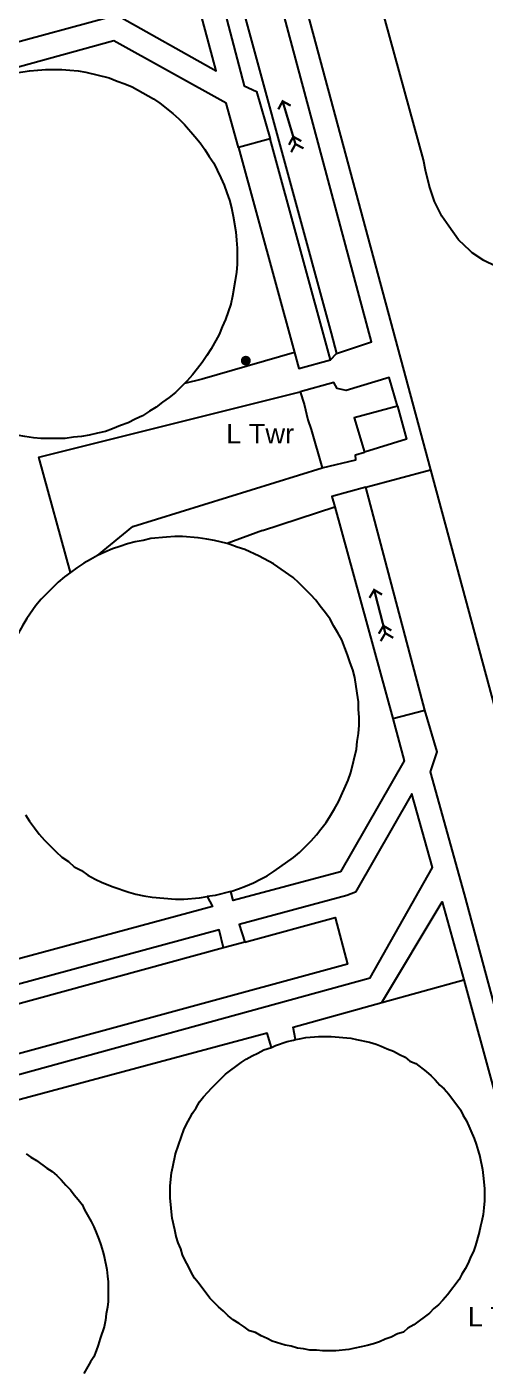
# Model space of a CAD drawing. Header units: millimetres. Extents: x 111502 to 977541, y 8702 to 1044108.
# Drawn here: x 488690.5 to 488725.8, y 240758.6 to 240861.9 of the extents above; entities that cross this region are included whole.
import ezdxf

# ---------------------------------------------------------------- set-up
doc = ezdxf.new("R2010")
doc.units = ezdxf.units.MM
doc.header["$LTSCALE"] = 0.25
doc.linetypes.add('DASHED2', pattern=[9.525, 6.35, -3.175])
doc.layers.add('E HVSS As Laid HV', color=10, linetype='Continuous')
doc.layers.add('X HVSS Site Background', color=8, linetype='Continuous')
doc.styles.add('OS Master Map$1$Standard', font='txt')

# ---------------------------------------------------------------- blocks, each defined once
blk = doc.blocks.new('OS Master Map$1$OSS9')
at = {"color": 8, "true_color": 0x707070, "const_width": 0.375, "flags": 128}
blk.add_lwpolyline([(0.188, 0), (0.181, 0.049), (0.162, 0.094), (0.133, 0.133), (0.094, 0.162), (0.049, 0.181), (0, 0.188), (-0.049, 0.181), (-0.094, 0.162), (-0.133, 0.133), (-0.162, 0.094), (-0.181, 0.049), (-0.188, 0), (-0.181, -0.049), (-0.162, -0.094), (-0.133, -0.133), (-0.094, -0.162), (-0.049, -0.181), (0, -0.188), (0.049, -0.181), (0.094, -0.162), (0.133, -0.133), (0.162, -0.094), (0.181, -0.049), (0.188, 0), (0.181, 0.049)], dxfattribs=at)
blk = doc.blocks.new('OS Master Map$1$OSS6')
at = {"color": 8, "true_color": 0x707070, "const_width": 0.174, "flags": 128}
for points in [[(0.5, 0.5), (0, 0), (0.5, -0.5)], [(0, 0), (3.438, 0)], [(3.35, 0.5), (2.85, 0), (3.35, -0.5)], [(3.938, 0.5), (3.438, 0), (3.938, -0.5)]]:
    blk.add_lwpolyline(points, dxfattribs=at)
blk = doc.blocks.new('OS MAP 060722')
at = {"layer": 'X HVSS Site Background', "flags": 128}
for points in [[(-96.18, 1710.49), (-93.48, 1711.39), (-93.48, 1711.39), (-104.38, 1751.99), (-104.38, 1751.99), (-104.53, 1752.19), (-104.53, 1752.19), (-104.68, 1752.49), (-104.68, 1752.49), (-104.73, 1752.79), (-104.73, 1752.79), (-104.73, 1753.34), (-104.73, 1753.34), (-104.68, 1753.54), (-104.68, 1753.54), (-103.83, 1753.89), (-103.83, 1753.89), (-104.58, 1756.34)], [(-103.78, 1756.56), (-88.93, 1701.54)], [(-109.33, 1753.74), (-106.28, 1742.44), (-106.28, 1742.44), (-103.28, 1731.09), (-103.28, 1731.09), (-102.33, 1730.64), (-102.33, 1730.64), (-101.28, 1726.99)], [(-107.58, 1753.39), (-107.53, 1752.74), (-107.53, 1752.74), (-107.43, 1751.99), (-107.43, 1751.99), (-107.28, 1751.24), (-107.28, 1751.24), (-105.68, 1745.39), (-105.68, 1745.39), (-96.58, 1712.04), (-96.58, 1712.04), (-96.18, 1710.49)], [(-83.93, 1717.19), (-84.83, 1717.64), (-84.83, 1717.64), (-85.73, 1718.24), (-85.73, 1718.24), (-85.88, 1718.39), (-85.88, 1718.39), (-86.78, 1719.24), (-86.78, 1719.24), (-87.53, 1720.29), (-87.53, 1720.29), (-88.08, 1721.04), (-88.08, 1721.04), (-88.63, 1722.19), (-88.63, 1722.19), (-89.03, 1723.34), (-89.03, 1723.34), (-89.33, 1724.59), (-89.33, 1724.59), (-89.48, 1725.39), (-89.48, 1725.39), (-96.1, 1749.51)], [(-122.18, 1735.84), (-121.78, 1734.19), (-121.78, 1734.19), (-113.63, 1736.39), (-113.63, 1736.39), (-113.13, 1736.54), (-113.13, 1736.54), (-105.45, 1732.23), (-105.45, 1732.23), (-107.03, 1738.19), (-107.03, 1738.19), (-107.38, 1739.49), (-107.38, 1739.49), (-116.83, 1744.84), (-116.83, 1744.84), (-123.88, 1742.99), (-123.88, 1742.99), (-123.08, 1739.54)], [(-103.73, 1726.34), (-104.68, 1729.74), (-104.68, 1729.74), (-113.33, 1734.54), (-113.33, 1734.54), (-121.33, 1732.34)], [(-121.03, 1732.04), (-119.83, 1732.24), (-119.83, 1732.24), (-119.18, 1732.29), (-119.18, 1732.29), (-118.58, 1732.34), (-118.58, 1732.34), (-117.33, 1732.34), (-117.33, 1732.34), (-116.73, 1732.29), (-116.73, 1732.29), (-116.08, 1732.24), (-116.08, 1732.24), (-115.48, 1732.14), (-115.48, 1732.14), (-113.68, 1731.69), (-113.68, 1731.69), (-113.08, 1731.44), (-113.08, 1731.44), (-112.48, 1731.24), (-112.48, 1731.24), (-111.93, 1730.99), (-111.93, 1730.99), (-110.28, 1730.09), (-110.28, 1730.09), (-109.78, 1729.74), (-109.78, 1729.74), (-108.78, 1728.94), (-108.78, 1728.94), (-108.33, 1728.54), (-108.33, 1728.54), (-107.88, 1728.09), (-107.88, 1728.09), (-107.08, 1727.19), (-107.08, 1727.19), (-106.68, 1726.69), (-106.68, 1726.69), (-106.33, 1726.19), (-106.33, 1726.19), (-105.98, 1725.64), (-105.98, 1725.64), (-105.63, 1725.14), (-105.63, 1725.14), (-105.38, 1724.59), (-105.38, 1724.59), (-105.08, 1723.99), (-105.08, 1723.99), (-104.83, 1723.44), (-104.83, 1723.44), (-104.63, 1722.84), (-104.63, 1722.84), (-104.43, 1722.29), (-104.43, 1722.29), (-104.28, 1721.69), (-104.28, 1721.69), (-104.13, 1721.04), (-104.13, 1721.04), (-103.93, 1719.84), (-103.93, 1719.84), (-103.88, 1719.19), (-103.88, 1719.19), (-103.83, 1718.59), (-103.83, 1718.59), (-103.83, 1717.34), (-103.83, 1717.34), (-103.88, 1716.74), (-103.88, 1716.74), (-103.98, 1716.09), (-103.98, 1716.09), (-104.18, 1714.89), (-104.18, 1714.89), (-104.33, 1714.29), (-104.33, 1714.29), (-104.73, 1713.09), (-104.73, 1713.09), (-104.98, 1712.54), (-104.98, 1712.54), (-105.23, 1711.94), (-105.23, 1711.94), (-105.83, 1710.84), (-105.83, 1710.84), (-106.18, 1710.34), (-106.18, 1710.34), (-106.53, 1709.79), (-106.53, 1709.79), (-106.88, 1709.34), (-106.88, 1709.34), (-107.28, 1708.84), (-107.28, 1708.84), (-107.68, 1708.39), (-107.68, 1708.39), (-107.9, 1708.17)], [(-101.28, 1726.99), (-103.73, 1726.34)], [(-103.73, 1726.34), (-99.41, 1710.57)], [(-96.63, 1709.99), (-101.28, 1726.99)], [(-99.41, 1710.57), (-106.52, 1708.51)], [(-99.41, 1710.57), (-99.08, 1709.34), (-99.08, 1709.34), (-96.63, 1709.99)], [(-96.63, 1709.99), (-96.18, 1710.49)], [(-106.52, 1708.51), (-107.9, 1708.17)], [(-91.48, 1706.44), (-92.13, 1708.64), (-92.13, 1708.64), (-95.43, 1707.64), (-95.43, 1707.64), (-96.13, 1707.79), (-96.13, 1707.79), (-96.38, 1708.24), (-96.38, 1708.24), (-98.98, 1707.54)], [(-107.9, 1708.17), (-108.58, 1707.49), (-108.58, 1707.49), (-109.08, 1707.09), (-109.08, 1707.09), (-109.58, 1706.74), (-109.58, 1706.74), (-110.08, 1706.34), (-110.08, 1706.34), (-110.58, 1706.04), (-110.58, 1706.04), (-111.13, 1705.69), (-111.13, 1705.69), (-111.68, 1705.44), (-111.68, 1705.44), (-112.23, 1705.14), (-112.23, 1705.14), (-112.83, 1704.94), (-112.83, 1704.94), (-113.43, 1704.69), (-113.43, 1704.69), (-113.98, 1704.49), (-113.98, 1704.49), (-114.58, 1704.34), (-114.58, 1704.34), (-115.23, 1704.19), (-115.23, 1704.19), (-115.83, 1704.09), (-115.83, 1704.09), (-116.43, 1704.04), (-116.43, 1704.04), (-117.08, 1703.94), (-117.08, 1703.94), (-118.93, 1703.94), (-118.93, 1703.94), (-119.53, 1703.99)], [(-116.68, 1693.64), (-119.12, 1702.51), (-119.12, 1702.51), (-118.79, 1702.59), (-118.79, 1702.59), (-117.98, 1702.79), (-117.98, 1702.79), (-98.98, 1707.54)], [(-98.98, 1707.54), (-98.68, 1706.59), (-98.68, 1706.59), (-98.38, 1705.39), (-98.38, 1705.39), (-98.13, 1704.64), (-98.13, 1704.64), (-97.28, 1701.69)], [(-91.48, 1706.44), (-94.83, 1705.54), (-94.83, 1705.54), (-94.03, 1702.89)], [(-91.48, 1706.44), (-90.78, 1703.89), (-90.78, 1703.89), (-94.03, 1702.89)], [(-119.53, 1703.99), (-120.18, 1704.09), (-120.18, 1704.09), (-120.78, 1704.19), (-120.78, 1704.19), (-121.98, 1704.49), (-121.98, 1704.49), (-123.18, 1704.89), (-123.18, 1704.89), (-123.73, 1705.14), (-123.73, 1705.14), (-124.33, 1705.39), (-124.33, 1705.39), (-124.88, 1705.69), (-124.88, 1705.69), (-125.37, 1705.99), (-125.37, 1705.99), (-125.38, 1705.99), (-125.38, 1705.99), (-125.38, 1706)], [(-97.28, 1701.69), (-94.68, 1702.29), (-94.68, 1702.29), (-94.73, 1702.69), (-94.73, 1702.69), (-94.03, 1702.89)], [(-114.58, 1694.94), (-111.86, 1697.17), (-111.86, 1697.17), (-97.28, 1701.69)], [(-93.93, 1700.19), (-88.93, 1701.54)], [(-88.93, 1701.54), (-80.68, 1670.94), (-80.68, 1670.94), (-70.73, 1634.64), (-70.73, 1634.64), (-64.78, 1612.44), (-64.78, 1612.44), (-64.28, 1610.64), (-64.28, 1610.64), (-63.03, 1606.04), (-63.03, 1606.04), (-61.98, 1602.39), (-61.98, 1602.39), (-61.78, 1601.74), (-61.78, 1601.74), (-61.68, 1600.34), (-61.68, 1600.34), (-61.58, 1598.79), (-61.58, 1598.79), (-61.58, 1597.69), (-61.58, 1597.69), (-61.68, 1597.09), (-61.68, 1597.09), (-61.93, 1596.44)], [(-93.93, 1700.19), (-96.53, 1699.49), (-96.53, 1699.49), (-96.3, 1698.68)], [(-89.38, 1683.04), (-93.93, 1700.19)], [(-101.88, 1696.87), (-96.3, 1698.68)], [(-96.3, 1698.68), (-91.83, 1682.39)], [(-104.59, 1695.85), (-105.58, 1696.09), (-105.58, 1696.09), (-106.18, 1696.19), (-106.18, 1696.19), (-106.83, 1696.29), (-106.83, 1696.29), (-108.03, 1696.39), (-108.03, 1696.39), (-108.63, 1696.39), (-108.63, 1696.39), (-109.28, 1696.34), (-109.28, 1696.34), (-110.48, 1696.24), (-110.48, 1696.24), (-111.08, 1696.09), (-111.08, 1696.09), (-111.68, 1695.99), (-111.68, 1695.99), (-112.28, 1695.84), (-112.28, 1695.84), (-112.88, 1695.64), (-112.88, 1695.64), (-113.43, 1695.44), (-113.43, 1695.44), (-114.03, 1695.19), (-114.03, 1695.19), (-114.58, 1694.94)], [(-101.88, 1696.87), (-104.59, 1695.85)], [(-104.33, 1669.09), (-103.73, 1669.29), (-103.73, 1669.29), (-103.18, 1669.49), (-103.18, 1669.49), (-102.58, 1669.74), (-102.58, 1669.74), (-102.03, 1670.04), (-102.03, 1670.04), (-101.53, 1670.29), (-101.53, 1670.29), (-100.98, 1670.64), (-100.98, 1670.64), (-99.48, 1671.69), (-99.48, 1671.69), (-99.03, 1672.09), (-99.03, 1672.09), (-98.13, 1672.99), (-98.13, 1672.99), (-97.73, 1673.44), (-97.73, 1673.44), (-97.38, 1673.89), (-97.38, 1673.89), (-96.98, 1674.39), (-96.98, 1674.39), (-96.63, 1674.94), (-96.63, 1674.94), (-96.33, 1675.44), (-96.33, 1675.44), (-96.03, 1675.99), (-96.03, 1675.99), (-95.28, 1677.64), (-95.28, 1677.64), (-95.08, 1678.24), (-95.08, 1678.24), (-94.63, 1680.04), (-94.63, 1680.04), (-94.58, 1680.64), (-94.58, 1680.64), (-94.48, 1681.24), (-94.48, 1681.24), (-94.43, 1681.89), (-94.43, 1681.89), (-94.43, 1682.49), (-94.43, 1682.49), (-94.48, 1683.09), (-94.48, 1683.09), (-94.48, 1683.69), (-94.48, 1683.69), (-94.58, 1684.34), (-94.58, 1684.34), (-94.78, 1685.54), (-94.78, 1685.54), (-94.93, 1686.14), (-94.93, 1686.14), (-95.13, 1686.69), (-95.13, 1686.69), (-95.33, 1687.29), (-95.33, 1687.29), (-95.53, 1687.84), (-95.53, 1687.84), (-95.78, 1688.44), (-95.78, 1688.44), (-96.08, 1688.99), (-96.08, 1688.99), (-96.38, 1689.49), (-96.38, 1689.49), (-96.68, 1690.04), (-96.68, 1690.04), (-97.03, 1690.54), (-97.03, 1690.54), (-97.43, 1691.04), (-97.43, 1691.04), (-97.78, 1691.49), (-97.78, 1691.49), (-98.18, 1691.94), (-98.18, 1691.94), (-99.08, 1692.84), (-99.08, 1692.84), (-99.53, 1693.24), (-99.53, 1693.24), (-101.03, 1694.29), (-101.03, 1694.29), (-102.13, 1694.89), (-102.13, 1694.89), (-103.23, 1695.39), (-103.23, 1695.39), (-103.83, 1695.59), (-103.83, 1695.59), (-104.38, 1695.79), (-104.38, 1695.79), (-104.59, 1695.85)], [(-114.58, 1694.94), (-115.13, 1694.64), (-115.13, 1694.64), (-115.63, 1694.34), (-115.63, 1694.34), (-116.18, 1693.99), (-116.18, 1693.99), (-116.68, 1693.64)], [(-116.68, 1693.64), (-117.13, 1693.29), (-117.13, 1693.29), (-117.63, 1692.89), (-117.63, 1692.89), (-118.93, 1691.59), (-118.93, 1691.59), (-119.33, 1691.09), (-119.33, 1691.09), (-120.03, 1690.09), (-120.03, 1690.09), (-120.33, 1689.59), (-120.33, 1689.59), (-120.69, 1688.93)], [(-120.13, 1674.99), (-119.83, 1674.49), (-119.83, 1674.49), (-119.43, 1673.99), (-119.43, 1673.99), (-119.08, 1673.49), (-119.08, 1673.49), (-118.68, 1673.04), (-118.68, 1673.04), (-117.78, 1672.14), (-117.78, 1672.14), (-117.33, 1671.74), (-117.33, 1671.74), (-116.83, 1671.39), (-116.83, 1671.39), (-116.38, 1670.99), (-116.38, 1670.99), (-115.83, 1670.69), (-115.83, 1670.69), (-115.33, 1670.34), (-115.33, 1670.34), (-114.78, 1670.04), (-114.78, 1670.04), (-114.23, 1669.79), (-114.23, 1669.79), (-113.38, 1669.44), (-113.38, 1669.44), (-112.18, 1669.04), (-112.18, 1669.04), (-111.63, 1668.89), (-111.63, 1668.89), (-111.03, 1668.74), (-111.03, 1668.74), (-110.38, 1668.64), (-110.38, 1668.64), (-108.58, 1668.49), (-108.58, 1668.49), (-107.93, 1668.49), (-107.93, 1668.49), (-106.73, 1668.59), (-106.73, 1668.59), (-106.13, 1668.69)], [(-91.83, 1682.39), (-89.38, 1683.04)], [(-81.63, 1593.24), (-74.73, 1595.19), (-74.73, 1595.19), (-69.03, 1604.94), (-69.03, 1604.94), (-81.58, 1651.29), (-81.58, 1651.29), (-86.33, 1668.89), (-86.33, 1668.89), (-88.93, 1678.29), (-88.93, 1678.29), (-88.43, 1679.84), (-88.43, 1679.84), (-89.38, 1683.04)], [(-91.83, 1682.39), (-90.98, 1679.14), (-90.98, 1679.14), (-95.88, 1670.59), (-95.88, 1670.59), (-104.13, 1668.39), (-104.13, 1668.39), (-104.33, 1669.09)], [(-187.73, 1633.84), (-188.13, 1634.69), (-188.13, 1634.69), (-188.63, 1636.59), (-188.63, 1636.59), (-188.13, 1636.74), (-188.13, 1636.74), (-155.33, 1645.64), (-155.33, 1645.64), (-123.68, 1654.19), (-123.68, 1654.19), (-93.58, 1662.44), (-93.58, 1662.44), (-88.78, 1670.94), (-88.78, 1670.94), (-90.38, 1676.59), (-90.38, 1676.59), (-94.73, 1669.04), (-94.73, 1669.04), (-95.38, 1668.79), (-95.38, 1668.79), (-103.68, 1666.54), (-103.68, 1666.54), (-103.23, 1665.19)], [(-106.13, 1668.69), (-105.73, 1667.94), (-105.73, 1667.94), (-132.73, 1660.64), (-132.73, 1660.64), (-132.98, 1661.14)], [(-104.33, 1669.09), (-105.53, 1668.79), (-105.53, 1668.79), (-106.13, 1668.69)], [(-92.68, 1660.54), (-88.03, 1668.29), (-88.03, 1668.29), (-86.38, 1662.29)], [(-103.23, 1665.19), (-96.28, 1667.09), (-96.28, 1667.09), (-95.33, 1663.49), (-95.33, 1663.49), (-198.13, 1635.51)], [(-104.88, 1664.74), (-105.23, 1666.14), (-105.23, 1666.14), (-132.33, 1658.79), (-132.33, 1658.79), (-131.83, 1657.39)], [(-103.23, 1665.19), (-104.88, 1664.74)], [(-104.88, 1664.74), (-131.83, 1657.39)], [(-92.68, 1660.54), (-86.38, 1662.29)], [(-86.38, 1662.29), (-79.13, 1635.79), (-79.13, 1635.79), (-70.88, 1605.44), (-70.88, 1605.44), (-75.93, 1596.49), (-75.93, 1596.49), (-81.63, 1595.04), (-81.63, 1595.04), (-81.98, 1596.24)], [(-99.33, 1657.69), (-99.53, 1658.64), (-99.53, 1658.64), (-92.68, 1660.54)], [(-101.18, 1657.09), (-101.53, 1658.19), (-101.53, 1658.19), (-128.23, 1651.04), (-128.23, 1651.04), (-128.08, 1650.1)], [(-99.33, 1657.69), (-99.03, 1657.74), (-99.03, 1657.74), (-98.53, 1657.84), (-98.53, 1657.84), (-97.53, 1657.94), (-97.53, 1657.94), (-96.58, 1657.94), (-96.58, 1657.94), (-95.08, 1657.79), (-95.08, 1657.79), (-94.63, 1657.69), (-94.63, 1657.69), (-93.63, 1657.49), (-93.63, 1657.49), (-93.13, 1657.34), (-93.13, 1657.34), (-92.73, 1657.19), (-92.73, 1657.19), (-92.28, 1656.99), (-92.28, 1656.99), (-91.78, 1656.79), (-91.78, 1656.79), (-91.33, 1656.54), (-91.33, 1656.54), (-90.88, 1656.34), (-90.88, 1656.34), (-90.53, 1656.04), (-90.53, 1656.04), (-90.08, 1655.84), (-90.08, 1655.84), (-89.28, 1655.24), (-89.28, 1655.24), (-88.88, 1654.89), (-88.88, 1654.89), (-88.58, 1654.59), (-88.58, 1654.59), (-88.23, 1654.19), (-88.23, 1654.19), (-87.88, 1653.89), (-87.88, 1653.89), (-87.53, 1653.49), (-87.53, 1653.49), (-86.63, 1652.29), (-86.63, 1652.29), (-86.43, 1651.84), (-86.43, 1651.84), (-86.18, 1651.44), (-86.18, 1651.44), (-85.58, 1650.09), (-85.58, 1650.09), (-85.43, 1649.64), (-85.43, 1649.64), (-85.28, 1649.14), (-85.28, 1649.14), (-85.13, 1648.69), (-85.13, 1648.69), (-84.93, 1647.69), (-84.93, 1647.69), (-84.88, 1647.24), (-84.88, 1647.24), (-84.78, 1646.24), (-84.78, 1646.24), (-84.78, 1645.29), (-84.78, 1645.29), (-84.83, 1644.74), (-84.83, 1644.74), (-84.88, 1644.24), (-84.88, 1644.24), (-84.98, 1643.74), (-84.98, 1643.74), (-85.08, 1643.34), (-85.08, 1643.34), (-85.18, 1642.84), (-85.18, 1642.84), (-85.48, 1641.84), (-85.48, 1641.84), (-85.63, 1641.39), (-85.63, 1641.39), (-85.83, 1640.99), (-85.83, 1640.99), (-86.03, 1640.49), (-86.03, 1640.49), (-86.28, 1640.04), (-86.28, 1640.04), (-86.53, 1639.64), (-86.53, 1639.64), (-86.73, 1639.24), (-86.73, 1639.24), (-87.63, 1638.04), (-87.63, 1638.04), (-87.98, 1637.64), (-87.98, 1637.64), (-88.33, 1637.29), (-88.33, 1637.29), (-88.68, 1636.99), (-88.68, 1636.99), (-89.03, 1636.64), (-89.03, 1636.64), (-90.23, 1635.74), (-90.23, 1635.74), (-90.68, 1635.49), (-90.68, 1635.49), (-91.03, 1635.19), (-91.03, 1635.19), (-91.48, 1635.04), (-91.48, 1635.04), (-91.98, 1634.79), (-91.98, 1634.79), (-92.43, 1634.64), (-92.43, 1634.64), (-92.88, 1634.44), (-92.88, 1634.44), (-93.33, 1634.29), (-93.33, 1634.29), (-93.83, 1634.14), (-93.83, 1634.14), (-94.28, 1634.04), (-94.28, 1634.04), (-94.78, 1633.94), (-94.78, 1633.94), (-95.23, 1633.84), (-95.23, 1633.84), (-96.23, 1633.74), (-96.23, 1633.74), (-97.23, 1633.74), (-97.23, 1633.74), (-97.73, 1633.79), (-97.73, 1633.79), (-98.23, 1633.79), (-98.23, 1633.79), (-98.73, 1633.89), (-98.73, 1633.89), (-99.18, 1633.94), (-99.18, 1633.94), (-99.68, 1634.09), (-99.68, 1634.09), (-100.13, 1634.19), (-100.13, 1634.19), (-101.13, 1634.49), (-101.13, 1634.49), (-101.53, 1634.69), (-101.53, 1634.69), (-101.98, 1634.89), (-101.98, 1634.89), (-102.43, 1635.14), (-102.43, 1635.14), (-102.88, 1635.29), (-102.88, 1635.29), (-103.28, 1635.59), (-103.28, 1635.59), (-103.68, 1635.84), (-103.68, 1635.84), (-104.13, 1636.14), (-104.13, 1636.14), (-104.53, 1636.44), (-104.53, 1636.44), (-104.88, 1636.79), (-104.88, 1636.79), (-105.28, 1637.14), (-105.28, 1637.14), (-105.93, 1637.79), (-105.93, 1637.79), (-106.83, 1638.99), (-106.83, 1638.99), (-107.13, 1639.34), (-107.13, 1639.34), (-107.38, 1639.79), (-107.38, 1639.79), (-107.58, 1640.24), (-107.58, 1640.24), (-107.83, 1640.69), (-107.83, 1640.69), (-108.03, 1641.14), (-108.03, 1641.14), (-108.18, 1641.59), (-108.18, 1641.59), (-108.38, 1642.04), (-108.38, 1642.04), (-108.53, 1642.54), (-108.53, 1642.54), (-108.63, 1643.04), (-108.63, 1643.04), (-108.83, 1643.94), (-108.83, 1643.94), (-108.88, 1644.44), (-108.88, 1644.44), (-108.93, 1644.99), (-108.93, 1644.99), (-108.98, 1645.49), (-108.98, 1645.49), (-108.98, 1646.44), (-108.98, 1646.44), (-108.88, 1647.44), (-108.88, 1647.44), (-108.78, 1647.89), (-108.78, 1647.89), (-108.58, 1648.89), (-108.58, 1648.89), (-108.13, 1650.24), (-108.13, 1650.24), (-107.93, 1650.74), (-107.93, 1650.74), (-107.73, 1651.19), (-107.73, 1651.19), (-107.48, 1651.64), (-107.48, 1651.64), (-107.28, 1652.04), (-107.28, 1652.04), (-106.98, 1652.44), (-106.98, 1652.44), (-106.73, 1652.89), (-106.73, 1652.89), (-106.43, 1653.29), (-106.43, 1653.29), (-106.08, 1653.64), (-106.08, 1653.64), (-105.78, 1653.99), (-105.78, 1653.99), (-104.73, 1655.04), (-104.73, 1655.04), (-103.53, 1655.94), (-103.53, 1655.94), (-103.13, 1656.19), (-103.13, 1656.19), (-102.68, 1656.44), (-102.68, 1656.44), (-102.23, 1656.64), (-102.23, 1656.64), (-101.78, 1656.89), (-101.78, 1656.89), (-101.18, 1657.09)], [(-101.18, 1657.09), (-100.88, 1657.24), (-100.88, 1657.24), (-99.98, 1657.54), (-99.98, 1657.54), (-99.48, 1657.64), (-99.48, 1657.64), (-99.33, 1657.69)], [(-120.08, 1648.89), (-119.73, 1648.64), (-119.73, 1648.64), (-119.28, 1648.39), (-119.28, 1648.39), (-118.48, 1647.79), (-118.48, 1647.79), (-118.08, 1647.54), (-118.08, 1647.54), (-117.73, 1647.24), (-117.73, 1647.24), (-117.38, 1646.89), (-117.38, 1646.89), (-117.03, 1646.49), (-117.03, 1646.49), (-116.68, 1646.14), (-116.68, 1646.14), (-116.38, 1645.74), (-116.38, 1645.74), (-116.08, 1645.39), (-116.08, 1645.39), (-115.78, 1644.99), (-115.78, 1644.99), (-115.58, 1644.59), (-115.58, 1644.59), (-115.08, 1643.69), (-115.08, 1643.69), (-114.88, 1643.29), (-114.88, 1643.29), (-114.68, 1642.84), (-114.68, 1642.84), (-114.48, 1642.34), (-114.48, 1642.34), (-114.33, 1641.89), (-114.33, 1641.89), (-114.18, 1641.39), (-114.18, 1641.39), (-114.08, 1640.99), (-114.08, 1640.99), (-113.88, 1639.99), (-113.88, 1639.99), (-113.83, 1639.49), (-113.83, 1639.49), (-113.78, 1639.04), (-113.78, 1639.04), (-113.78, 1637.54), (-113.78, 1637.54), (-113.83, 1637.09), (-113.83, 1637.09), (-113.93, 1636.59), (-113.93, 1636.59), (-113.98, 1636.09), (-113.98, 1636.09), (-114.08, 1635.59), (-114.08, 1635.59), (-114.38, 1634.69), (-114.38, 1634.69), (-114.53, 1634.19), (-114.53, 1634.19), (-114.68, 1633.74), (-114.68, 1633.74), (-114.88, 1633.29), (-114.88, 1633.29), (-115.13, 1632.89), (-115.13, 1632.89), (-115.63, 1631.99)]]:
    blk.add_lwpolyline(points, dxfattribs=at)
at = {"layer": 'X HVSS Site Background'}
for p, rotation in [((-100.33, 1729.89), 286.7), ((-93.28, 1692.29), 284.5000000000001)]:
    blk.add_blockref('OS Master Map$1$OSS6', p, dxfattribs=dict(at, rotation=rotation))
blk.add_blockref('OS Master Map$1$OSS9', (-103.16, 1709.93), dxfattribs=at)
at = {"layer": 'X HVSS Site Background', "char_height": 1.5, "attachment_point": 7, "style": 'OS Master Map$1$Standard'}
for insert in [(-104.68, 1703.56), (-86.07, 1635.62)]:
    blk.add_mtext('{\\farial|b0|i0|c0|p34;L Twr}', dxfattribs=dict(at, insert=insert))

msp = doc.modelspace()

# ---------------------------------------------------------------- linework, layer by layer
at = {"lineweight": 0}
msp.add_circle((488727.82, 239008.33), 11388.42, dxfattribs=at)

# ---------------------------------------------------------------- block references
at = {"layer": 'E HVSS As Laid HV', "linetype": 'DASHED2', "lineweight": 0}
msp.add_blockref('OS MAP 060722', (488810.58, 239126.31), dxfattribs=at)
at = {"layer": 'X HVSS Site Background', "lineweight": 0}
for p, rotation in [((488710.25, 240856.2), 286.7), ((488717.3, 240818.6), 284.5000000000001)]:
    msp.add_blockref('OS Master Map$1$OSS6', p, dxfattribs=dict(at, rotation=rotation))
msp.add_blockref('OS Master Map$1$OSS9', (488707.41, 240836.24), dxfattribs=at)

doc.saveas('drawing.dxf')
